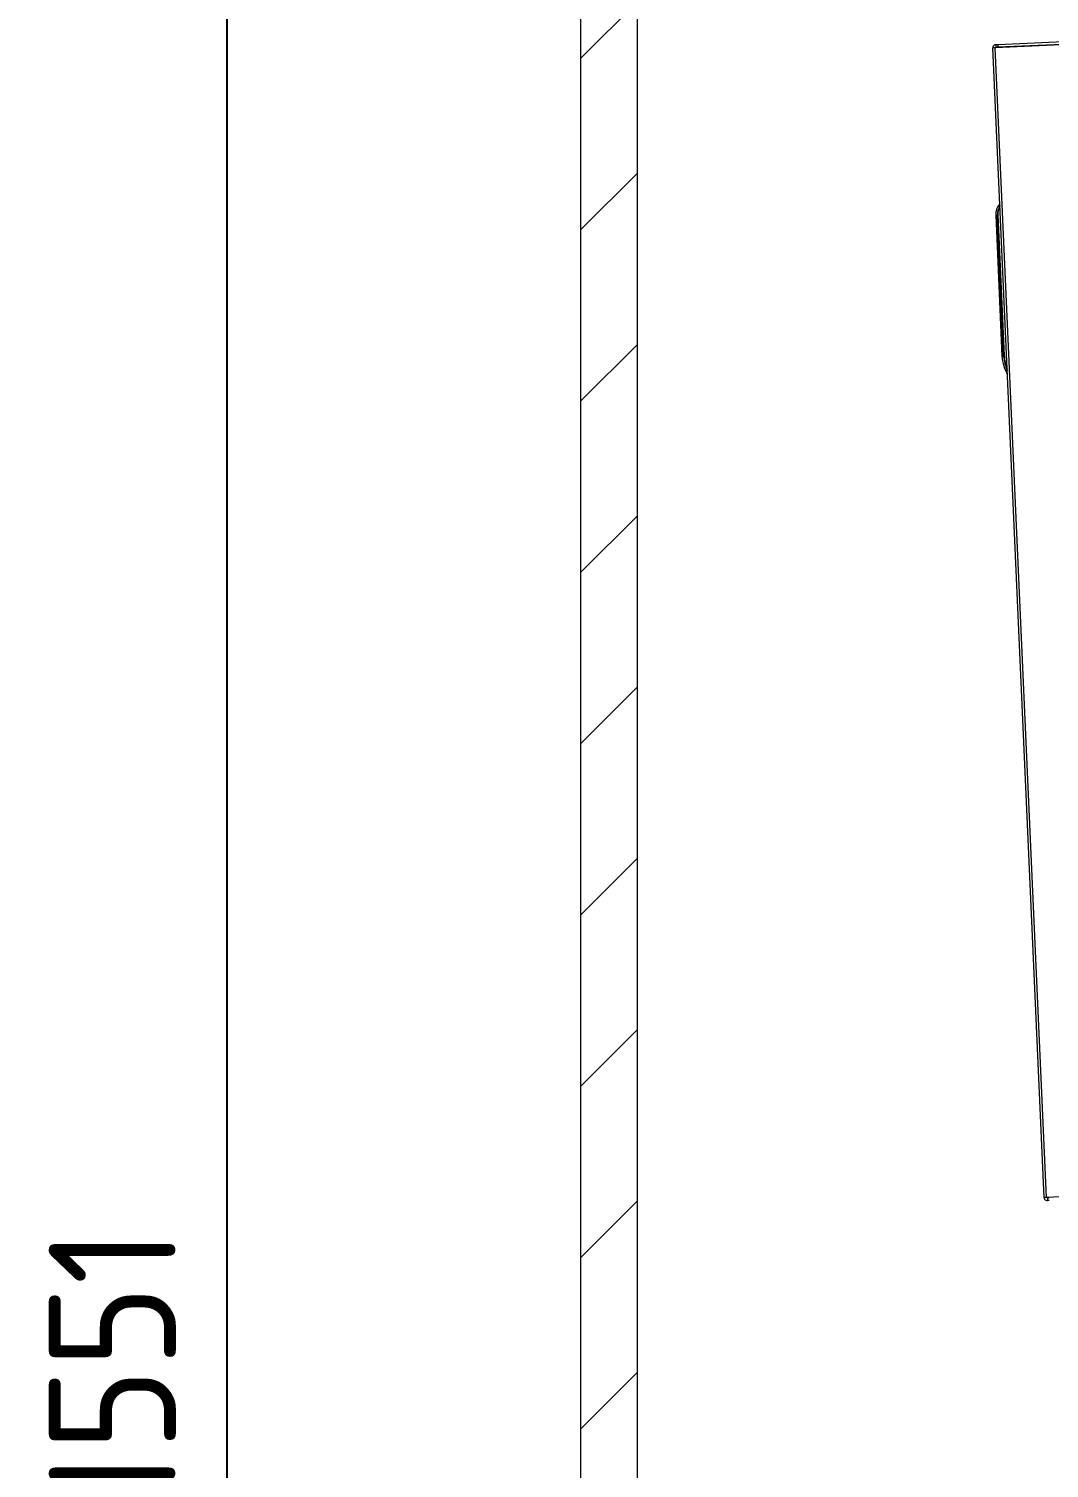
# Model space of a CAD drawing. Header units: millimetres. Extents: x 0 to 5860, y 0 to 4120.
# Drawn here: x 1955 to 2356, y 2048 to 2614 of the extents above; entities that cross this region are included whole.
import ezdxf

# ---------------------------------------------------------------- set-up
doc = ezdxf.new("R2010")
doc.units = ezdxf.units.MM
doc.layers.get('0').update_dxf_attribs({"lineweight": 15})
doc.layers.add('D', color=3, linetype='Continuous', lineweight=13)
doc.layers.add('S', color=4, linetype='Continuous', lineweight=15)
doc.styles.add('STU25', font='isocp2.shx')
doc.dimstyles.new('STU25', dxfattribs={"dimscale": 20, "dimtxt": 2.5, "dimasz": 2, "dimexe": 0.6, "dimexo": 1, "dimgap": 1, "dimtad": 1, "dimdsep": 46, "dimtxsty": 'STU25', "dimcen": 2, "dimazin": 2, "dimtfac": 1, "dimtmove": 0, "dimatfit": 3, "dimfxl": 0, "dimtolj": 1, "dimtzin": 0, "dimarcsym": 0})

# ---------------------------------------------------------------- blocks, each defined once
blk = doc.blocks.new('*D5')
at = {"layer": 'D', "color": 0, "lineweight": -2}
for p, q in [((2174.62, 2811.29), (2021.17, 2811.29)), ((2033.17, 2771.29), (2033.17, 1300.29)), ((2174.62, 1260.29), (2021.17, 1260.29))]:
    blk.add_line(p, q, dxfattribs=at)
at = {"layer": 'D', "color": 0}
for points in [[(2026.51, 2771.29), (2039.84, 2771.29), (2033.17, 2811.29)], [(2026.51, 1300.29), (2039.84, 1300.29), (2033.17, 1260.29)]]:
    blk.add_solid(points, dxfattribs=at)
at = {"layer": 'Defpoints', "color": 0}
for p in [(2194.62, 2811.29), (2033.17, 1260.29), (2194.62, 1260.29)]:
    blk.add_point(p, dxfattribs=at)
at = {"layer": 'D', "color": 0, "insert": (1988.17, 2035.79), "char_height": 50, "attachment_point": 5, "rotation": 90, "style": 'STU25'}
blk.add_mtext('\\A1;Min.1551', dxfattribs=at)
blk = doc.blocks.new('FRHYR')
at = {"color": 7, "linetype": 'Continuous', "lineweight": 15}
for p, q in [((2440.45, -2855.76), (2420.3, -2403.81)), ((2452.87, -2402.36), (2421.26, -2403.76)), ((2441.42, -2855.72), (2421.26, -2403.76)), ((2421.58, -2403.45), (2421.3, -2403.76)), ((2421.58, -2403.45), (2421.54, -2402.45)), ((2422.23, -2402.42), (2453.83, -2401.01)), ((2422.23, -2402.42), (2422.27, -2403.42)), ((2422.27, -2403.42), (2453.88, -2402.01)), ((2421.41, -2469.52), (2422.08, -2469.49)), ((2421.41, -2469.52), (2423.88, -2524.92)), ((2422.08, -2469.49), (2422.28, -2469.48)), ((2424.55, -2524.89), (2422.08, -2469.49)), ((2422.28, -2469.48), (2424.75, -2524.89)), ((2423.88, -2524.92), (2423.88, -2524.97)), ((2423.88, -2524.97), (2424.55, -2524.94)), ((2424.55, -2524.94), (2424.55, -2524.89)), ((2473.03, -2854.31), (2441.42, -2855.72)), ((2441.45, -2855.71), (2441.76, -2856)), ((2441.76, -2856), (2441.81, -2857))]:
    blk.add_line(p, q, dxfattribs=at)
at = {"color": 7, "linetype": 'Continuous', "lineweight": 15, "flags": 128}
for points in [[(2421.26, -2403.76), (2421.04, -2403.77), (2420.84, -2403.78), (2420.68, -2403.79), (2420.54, -2403.8), (2420.44, -2403.8), (2420.36, -2403.8), (2420.31, -2403.81), (2420.3, -2403.81)], [(2421.58, -2403.45), (2421.65, -2403.45), (2421.72, -2403.44), (2421.8, -2403.44), (2421.88, -2403.44), (2421.97, -2403.43), (2422.06, -2403.43), (2422.16, -2403.42), (2422.27, -2403.42)], [(2441.42, -2855.72), (2441.19, -2855.73), (2441, -2855.73), (2440.83, -2855.74), (2440.7, -2855.75), (2440.59, -2855.75), (2440.51, -2855.76), (2440.47, -2855.76), (2440.45, -2855.76)], [(2442.45, -2855.97), (2442.34, -2855.97), (2442.24, -2855.98), (2442.15, -2855.98), (2442.06, -2855.99), (2441.98, -2855.99), (2441.9, -2855.99), (2441.83, -2856), (2441.76, -2856)], [(2442.5, -2856.97), (2442.39, -2856.97), (2442.29, -2856.98), (2442.19, -2856.98), (2442.1, -2856.99), (2442.02, -2856.99), (2441.94, -2856.99), (2441.87, -2857), (2441.81, -2857)]]:
    blk.add_lwpolyline(points, dxfattribs=at)
at = {"color": 7, "linetype": 'Continuous', "lineweight": 15}
for centre, radius, start, end in [((2400.16, -1915.82), 487.1, 272.516, 272.5968), ((2427.4, -2469.26), 6, 136.7427, 182.5508), ((2428.07, -2469.23), 6, 146.5156, 182.5504), ((2428.07, -2469.23), 5.8, 149.34, 182.5545), ((2444.08, -2523.08), 20.29, 185.3452, 207.1585), ((2444.75, -2523.05), 20.29, 185.3459, 202.1279), ((2444.75, -2523.05), 20.09, 185.2551, 200.4294)]:
    blk.add_arc(centre, radius, start, end, dxfattribs=at)
blk.add_ellipse((2431.83, -2523.62), major_axis=(13.06, 0.58), ratio=0.086342, start_param=4.117233, end_param=4.135677, dxfattribs=at)
for points, knots in [([(2421.54, -2402.45), (2421.32, -2402.49), (2420.88, -2402.58), (2420.38, -2403.11), (2420.32, -2403.58), (2420.3, -2403.81)], [0, 0, 0, 0, 0.320597, 0.658678, 1, 1, 1, 1]), ([(2440.45, -2855.76), (2440.49, -2855.97), (2440.58, -2856.42), (2441.11, -2856.92), (2441.58, -2856.97), (2441.81, -2857)], [0, 0, 0, 0, 0.320596, 0.658668, 1, 1, 1, 1])]:
    blk.add_open_spline(points, degree=3, knots=knots, dxfattribs=at)

msp = doc.modelspace()

# ---------------------------------------------------------------- hatches: boundary and pattern name
at = {"layer": 'D'}
h = msp.add_hatch(dxfattribs=at)
h.set_pattern_fill('ANSI31', color=2, scale=15, style=0)
h.set_pattern_definition([(45, (-263.2, 4275.52), (-33.67596, 33.67596), [])])
h.paths.add_polyline_path([(3116.841, 1238.071), (3116.841, 2833.51), (2172.399, 2833.51), (2172.399, 1238.071)])
h.paths.add_polyline_path([(3094.618, 1260.293), (3094.618, 2811.29), (2194.621, 2811.29), (2194.621, 1260.293)], flags=16)

# ---------------------------------------------------------------- linework, layer by layer
at = {"layer": 'S', "linetype": 'Continuous'}
for p, q in [((2172.399, 1238.071), (2172.399, 2833.51)), ((2194.621, 1260.293), (2194.621, 2811.29))]:
    msp.add_line(p, q, dxfattribs=at)

# ---------------------------------------------------------------- block references
at = {"layer": 'D', "color": 2}
msp.add_blockref('FRHYR', (-85.979, 5010.518), dxfattribs=at)

# ---------------------------------------------------------------- dimensions: what is measured, and where the dimension line sits
at = {"layer": 'D'}
dim = msp.add_linear_dim(base=(2033.173, 1260.293), p1=(2194.621, 2811.29), p2=(2194.621, 1260.293), angle=90, text='Min.<>', dimstyle='STU25', dxfattribs=at)
dim.commit()
dim.dimension.update_dxf_attribs({"geometry": '*D5', "text_midpoint": (1988.173, 2035.791)})

doc.saveas('drawing.dxf')
